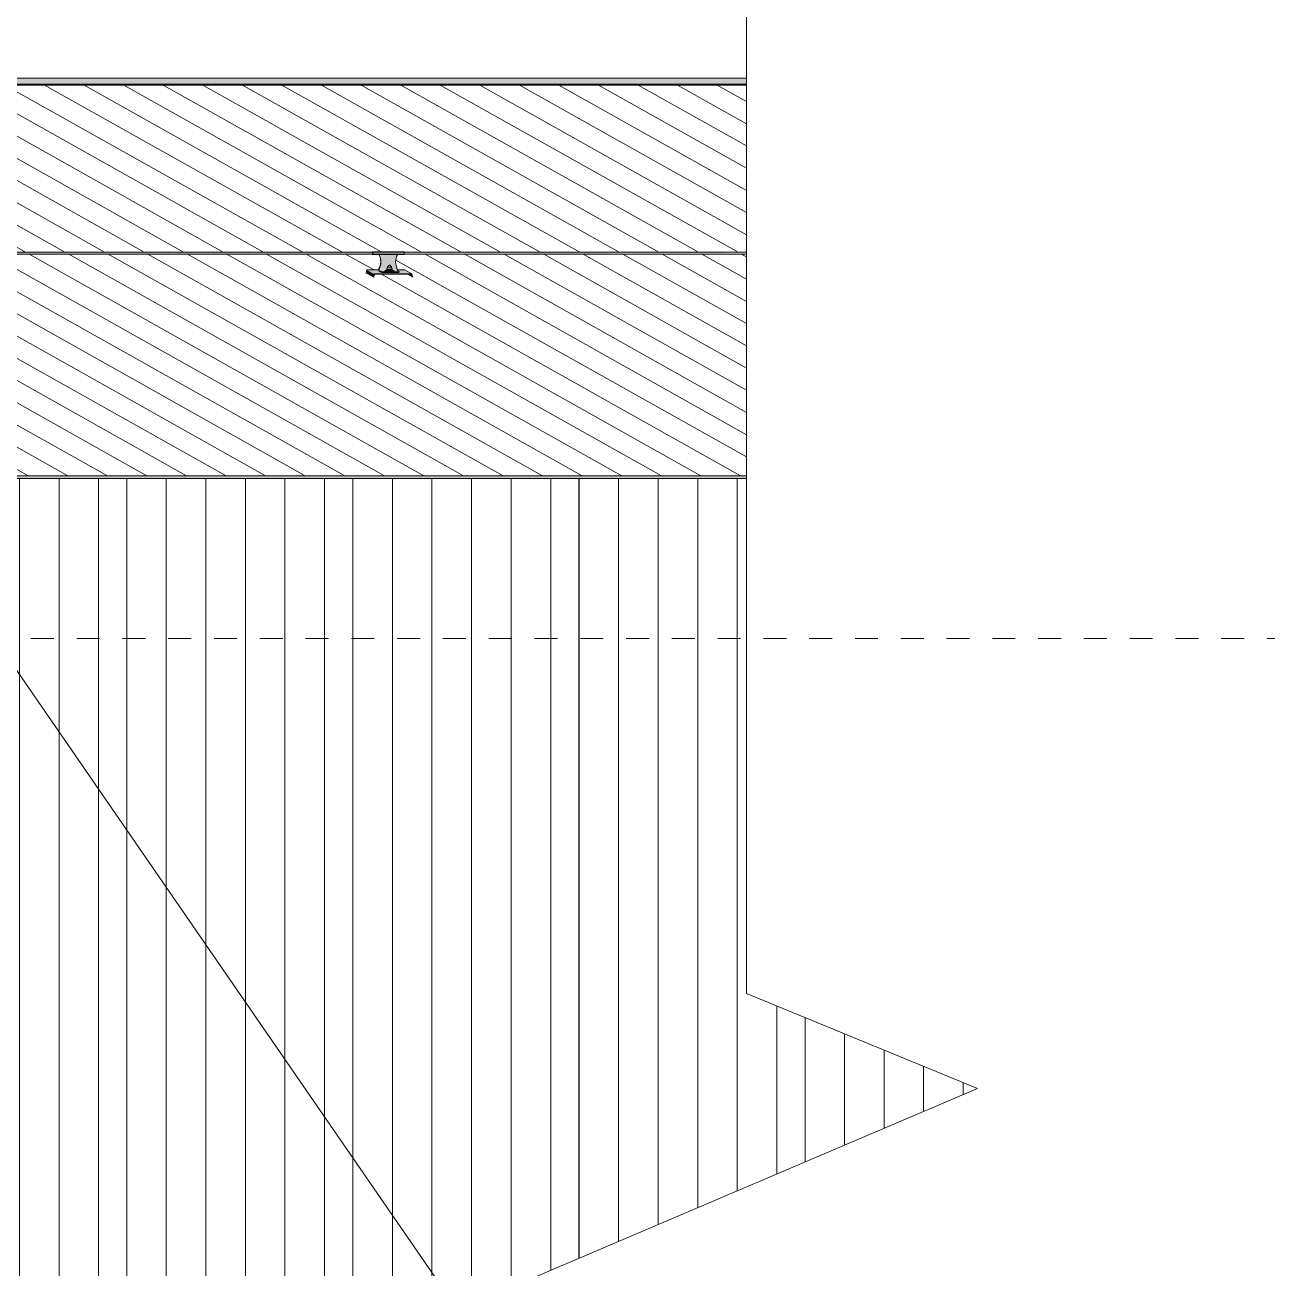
# Model space of a CAD drawing. Header units: metres. Extents: x -2362 to -2010, y -1 to 30.
# Drawn here: x -2305.09 to -2299.67, y 12.49 to 17.92 of the extents above; entities that cross this region are included whole.
import ezdxf

# ---------------------------------------------------------------- set-up
doc = ezdxf.new("R2010")
doc.units = ezdxf.units.M
doc.linetypes.add('AEC_Center', pattern=[0.024, 0.012, -0.004, 0.004, -0.004])
for name, color, linetype, lineweight in [('A-DETL', 90, 'Continuous', 50), ('A-FLOR-LEVL', 51, 'Continuous', 5), ('A-ROOF', 132, 'Continuous', 5), ('A-ROOF-PATT', 132, 'Continuous', 5), ('A-WALL', 113, 'Continuous', 5), ('A-WALL-PATT', 111, 'Continuous', 5), ('Q-SPCQ', 91, 'Continuous', 5)]:
    doc.layers.add(name, color=color, linetype=linetype, lineweight=lineweight)
pattern_1 = [(90, (-2303.66, 5.24), (-0.17285, 1e-17), [])]
pattern_2 = [(90, (-2304.648, 5.24), (-0.17285, 1e-17), [])]
pattern_3 = [(90, (-2305.635, 5.24), (-0.17285, 1e-17), [])]

# ---------------------------------------------------------------- blocks, each defined once
blk = doc.blocks.new('Static Line_Sayfa_Metal Deck_Pan Mount - Up to 15 _ pitch - Max 2 Users-1847625-SOUTH EAST - PART B')
at = {"layer": 'Q-SPCQ'}
h = blk.add_hatch(color=256, dxfattribs=at)
h.paths.add_polyline_path([(-2301.9402, 16.9207), (-2301.9402, 16.9243), (-2303.4357, 16.9224), (-2303.4357, 16.9216), (-2303.4393, 16.9233), (-2303.4416, 16.9207), (-2302.168, 16.9207)])
h.paths.add_polyline_path([(-2303.5669, 16.9207), (-2303.5668, 16.9243), (-2303.5691, 16.9224), (-2303.5694, 16.9211), (-2303.5735, 16.9234), (-2303.5744, 16.9243), (-2309.0934, 16.9224), (-2309.0934, 16.9216), (-2309.097, 16.9234), (-2309.0993, 16.9207), (-2303.5678, 16.9207)])
h.paths.add_polyline_path([(-2309.2255, 16.9207), (-2309.2245, 16.9224), (-2309.2268, 16.9211), (-2309.2312, 16.9234), (-2309.2312, 16.9243), (-2314.7511, 16.9224), (-2314.7511, 16.9216), (-2314.7547, 16.9233), (-2314.757, 16.9207), (-2309.317, 16.9207)])
h = blk.add_hatch(color=256, dxfattribs=at)
h.paths.add_polyline_path([(-2302.6368, 16.9243), (-2301.9402, 16.9263), (-2301.9402, 16.9286), (-2303.4415, 16.9263), (-2303.4392, 16.9272), (-2303.4352, 16.9243), (-2302.8712, 16.9243)])
h.paths.add_polyline_path([(-2303.5735, 16.9243), (-2303.5735, 16.9263), (-2303.5734, 16.9269), (-2303.5691, 16.9252), (-2303.5676, 16.9286), (-2309.0992, 16.9263), (-2309.0969, 16.9271), (-2309.0929, 16.9243), (-2303.5744, 16.9243)])
h.paths.add_polyline_path([(-2309.6686, 16.9243), (-2309.2311, 16.9263), (-2309.2311, 16.9269), (-2309.2268, 16.9253), (-2309.2253, 16.9286), (-2314.7569, 16.9263), (-2314.7546, 16.9272), (-2314.7506, 16.9243), (-2309.903, 16.9243)])
for points in [[(-2303.5691, 16.9211), (-2303.5691, 16.9273), (-2303.5735, 16.9248), (-2303.5735, 16.9217)], [(-2303.4652, 16.9182), (-2303.4425, 16.9182), (-2303.4415, 16.9274), (-2303.4423, 16.9311), (-2303.5676, 16.9311), (-2303.5668, 16.9209), (-2303.5678, 16.9182), (-2303.4654, 16.9182)], [(-2303.5673, 16.9194), (-2303.5678, 16.9207), (-2303.5678, 16.9194)], [(-2303.4654, 16.9182), (-2303.4654, 16.9192), (-2303.5393, 16.9182)], [(-2303.4393, 16.9211), (-2303.4363, 16.9231), (-2303.4393, 16.9247), (-2303.4393, 16.9215)], [(-2303.571, 16.8193), (-2303.5672, 16.8335), (-2303.5983, 16.8509), (-2303.6021, 16.8367), (-2303.5744, 16.8212)], [(-2303.4572, 16.8342), (-2303.4025, 16.8342), (-2303.4335, 16.8517), (-2303.466, 16.8497), (-2303.4663, 16.8492), (-2303.4657, 16.849), (-2303.458, 16.8446), (-2303.4705, 16.8433), (-2303.4705, 16.8403), (-2303.5199, 16.8403), (-2303.5199, 16.8433), (-2303.5371, 16.8433), (-2303.5371, 16.8417), (-2303.5448, 16.846), (-2303.5447, 16.849), (-2303.5452, 16.8512), (-2303.5453, 16.8517), (-2303.5973, 16.8517), (-2303.5663, 16.8342), (-2303.458, 16.8342)], [(-2303.5371, 16.8417), (-2303.537, 16.8446), (-2303.5447, 16.849), (-2303.5448, 16.846)], [(-2303.4979, 16.8433), (-2303.458, 16.8446), (-2303.4657, 16.849), (-2303.5447, 16.849), (-2303.537, 16.8446), (-2303.5066, 16.8433)], [(-2303.4705, 16.8403), (-2303.4705, 16.8433), (-2303.5199, 16.8433), (-2303.5199, 16.8403)], [(-2303.498, 16.8479), (-2303.4979, 16.8553), (-2303.5113, 16.8563), (-2303.5114, 16.8489), (-2303.5067, 16.8482)], [(-2303.4982, 16.8586), (-2303.4983, 16.8627), (-2303.5087, 16.8627), (-2303.509, 16.8619), (-2303.5072, 16.8591)], [(-2303.498, 16.8479), (-2303.4903, 16.8482), (-2303.4902, 16.8556), (-2303.4979, 16.8553)], [(-2303.4041, 16.8323), (-2303.4025, 16.8342), (-2303.4572, 16.8323)], [(-2303.4002, 16.8193), (-2303.4044, 16.8323), (-2303.4232, 16.8323), (-2303.4025, 16.8206)]]:
    blk.add_hatch(color=256, dxfattribs=at).paths.add_polyline_path(points)
h = blk.add_hatch(color=256, dxfattribs=at)
h.paths.add_polyline_path([(-2303.5114, 16.8533), (-2303.5113, 16.8563), (-2303.4979, 16.8553), (-2303.4902, 16.8533), (-2303.4663, 16.8533), (-2303.4714, 16.8703), (-2303.473, 16.8862), (-2303.4709, 16.902), (-2303.4654, 16.9182), (-2303.5444, 16.9182), (-2303.5393, 16.902), (-2303.5377, 16.8862), (-2303.5397, 16.8703), (-2303.5453, 16.8533), (-2303.5114, 16.8533)])
h.paths.add_polyline_path([(-2303.4982, 16.8586), (-2303.5072, 16.8591), (-2303.5081, 16.8645), (-2303.4911, 16.859), (-2303.498, 16.8586)])
h.paths.add_polyline_path([(-2303.4983, 16.8627), (-2303.4979, 16.8668), (-2303.4927, 16.8671), (-2303.4982, 16.8628)])
h = blk.add_hatch(color=256, dxfattribs=at)
h.paths.add_polyline_path([(-2303.5449, 16.8492), (-2303.5114, 16.8512), (-2303.5114, 16.8533), (-2303.5452, 16.8512), (-2303.545, 16.8497)])
h.paths.add_polyline_path([(-2303.4903, 16.8492), (-2303.4662, 16.8512), (-2303.4663, 16.8533), (-2303.4903, 16.851), (-2303.4903, 16.8495)])
h = blk.add_hatch(color=256, dxfattribs=at)
h.paths.add_polyline_path([(-2303.4983, 16.8627), (-2303.4927, 16.8671), (-2303.4985, 16.8667)])
h.paths.add_polyline_path([(-2303.4982, 16.8586), (-2303.4906, 16.8591), (-2303.4903, 16.8619), (-2303.4983, 16.8627)])
for p, q in [((-2301.9402, 16.9286), (-2314.8214, 16.9286)), ((-2314.8214, 16.9206), (-2301.9402, 16.9206)), ((-2303.57, 16.9309), (-2303.5742, 16.9299)), ((-2303.5742, 16.9194), (-2303.57, 16.9184)), ((-2303.5677, 16.9311), (-2303.57, 16.9309)), ((-2303.5677, 16.9181), (-2303.57, 16.9184)), ((-2303.4424, 16.9311), (-2303.5677, 16.9311)), ((-2303.5677, 16.9181), (-2303.4424, 16.9181)), ((-2303.5449, 16.9185), (-2303.5449, 16.9173)), ((-2303.5449, 16.9173), (-2303.5444, 16.917)), ((-2303.5444, 16.9182), (-2303.5442, 16.9202)), ((-2303.5444, 16.917), (-2303.5444, 16.9182)), ((-2303.5444, 16.9182), (-2303.4654, 16.9182)), ((-2303.4652, 16.9202), (-2303.4654, 16.9182)), ((-2303.4654, 16.9182), (-2303.4654, 16.917)), ((-2303.4424, 16.9311), (-2303.4401, 16.9309)), ((-2303.4424, 16.9181), (-2303.4401, 16.9184)), ((-2303.4359, 16.9299), (-2303.4401, 16.9309)), ((-2303.4401, 16.9184), (-2303.4359, 16.9194)), ((-2303.6021, 16.8367), (-2303.5983, 16.8509)), ((-2303.5973, 16.8517), (-2303.5452, 16.8517)), ((-2303.5457, 16.8555), (-2303.5458, 16.8535)), ((-2303.5453, 16.8553), (-2303.5457, 16.8555)), ((-2303.5453, 16.8533), (-2303.5453, 16.8553)), ((-2303.5448, 16.846), (-2303.5371, 16.8417)), ((-2303.537, 16.8446), (-2303.5447, 16.849)), ((-2303.5199, 16.8433), (-2303.4705, 16.8433)), ((-2303.5197, 16.8492), (-2303.5197, 16.8462)), ((-2303.5115, 16.8565), (-2303.5116, 16.8491)), ((-2303.5097, 16.858), (-2303.5109, 16.8573)), ((-2303.5094, 16.8596), (-2303.5094, 16.8586)), ((-2303.49, 16.8583), (-2303.49, 16.8593)), ((-2303.4885, 16.857), (-2303.4897, 16.8577)), ((-2303.4881, 16.8488), (-2303.488, 16.8562)), ((-2303.48, 16.8457), (-2303.4799, 16.8487)), ((-2303.4667, 16.8555), (-2303.4662, 16.8553)), ((-2303.4662, 16.8553), (-2303.4663, 16.8533)), ((-2303.4662, 16.8517), (-2303.4335, 16.8517)), ((-2303.4657, 16.849), (-2303.458, 16.8446)), ((-2303.4581, 16.8417), (-2303.4625, 16.8442)), ((-2303.4579, 16.8414), (-2303.4578, 16.8444)), ((-2303.402, 16.8341), (-2303.4331, 16.8516)), ((-2303.5672, 16.8335), (-2303.571, 16.8193)), ((-2303.569, 16.8193), (-2303.5657, 16.8315)), ((-2303.4025, 16.8342), (-2303.5663, 16.8342)), ((-2303.5648, 16.8323), (-2303.4041, 16.8323)), ((-2303.5199, 16.8403), (-2303.4705, 16.8403)), ((-2303.4031, 16.8315), (-2303.4002, 16.8193)), ((-2303.3981, 16.8193), (-2303.4016, 16.8335))]:
    blk.add_line(p, q, dxfattribs=at)
at = {"layer": 'Q-SPCQ', "flags": 128}
for points in [[(-2303.5115, 16.8565), (-2303.5114, 16.8569), (-2303.5112, 16.8571), (-2303.511, 16.8573), (-2303.5109, 16.8573)], [(-2303.5094, 16.8586), (-2303.5095, 16.8583), (-2303.5096, 16.8581), (-2303.5097, 16.858), (-2303.5097, 16.858)], [(-2303.5094, 16.8596), (-2303.5081, 16.865), (-2303.5058, 16.8683), (-2303.5039, 16.8699), (-2303.5025, 16.8708), (-2303.5015, 16.8712), (-2303.5007, 16.8715), (-2303.5002, 16.8717), (-2303.4998, 16.8718), (-2303.4995, 16.8718)], [(-2303.49, 16.8593), (-2303.4911, 16.8647), (-2303.4933, 16.8681), (-2303.4952, 16.8698), (-2303.4965, 16.8707), (-2303.4975, 16.8712), (-2303.4983, 16.8715), (-2303.4988, 16.8717), (-2303.4992, 16.8718), (-2303.4995, 16.8718)], [(-2303.49, 16.8583), (-2303.4899, 16.858), (-2303.4898, 16.8578), (-2303.4897, 16.8578), (-2303.4897, 16.8577)], [(-2303.488, 16.8562), (-2303.488, 16.8566), (-2303.4882, 16.8568), (-2303.4884, 16.857), (-2303.4885, 16.857)]]:
    blk.add_lwpolyline(points, dxfattribs=at)
at = {"layer": 'Q-SPCQ'}
for centre, major_axis, ratio, start_param, end_param in [((-2303.5742, 16.9246), (0, 0.00522), 0.155756, 2.836913, 3.054326), ((-2303.5742, 16.9246), (0, 0.00522), 0.155756, 3.054326, 4.101524), ((-2303.5742, 16.9246), (0, 0.00522), 0.155756, 5.229452, 6.195919), ((-2303.5742, 16.9246), (0, 0.00522), 0.155756, 4.242364, 5.148721), ((-2303.6073, 16.8864), (0.0343, 0.061), 0.984037, 4.758549, 5.676114), ((-2303.6068, 16.8862), (0.0343, 0.061), 0.984037, 4.758549, 5.676114), ((-2303.4038, 16.8862), (0.0343, 0.061), 0.984037, 1.616956, 2.534522), ((-2303.4359, 16.9246), (0, 0.00522), 0.155756, 3.054326, 4.101524), ((-2303.4359, 16.9246), (0, 0.00522), 0.155756, 5.228873, 6.195919), ((-2303.4359, 16.9246), (0, 0.00522), 0.155756, 4.242364, 5.148721), ((-2303.5973, 16.8507), (0.00049, 0.000872), 0.984037, 0.504943, 1.823579), ((-2303.5447, 16.8529), (0, 0.007), 0.155756, 1.48353, 3.054326), ((-2303.5447, 16.8529), (0, 0.004), 0.155756, 1.48353, 3.054326), ((-2303.5222, 16.8446), (-0.015, 0.0002), 0.086092, 0.15698, 1.727776), ((-2303.4998, 16.8489), (-0.0199, 0.0003), 0.086092, 5.383951, 8.010962), ((-2303.4999, 16.8459), (-0.0199, 0.0003), 0.086092, 4.869369, 8.010962), ((-2303.4998, 16.8489), (-0.0117, 0.0002), 0.086092, 0, 1.727776), ((-2303.4999, 16.8459), (-0.0199, 0.0003), 0.086092, 1.727776, 4.869369), ((-2303.4998, 16.8489), (-0.0117, 0.0002), 0.086092, 1.727776, 3.298573), ((-2303.4998, 16.8489), (-0.0199, 0.0003), 0.086092, 1.727776, 4.083971), ((-2303.4728, 16.8446), (-0.015, 0.0002), 0.086092, 1.727776, 3.298573), ((-2303.4043, 16.8864), (0.0343, 0.061), 0.984037, 2.447166, 2.534522), ((-2303.4656, 16.8529), (0, 0.004), 0.155756, 1.48353, 3.054326), ((-2303.5663, 16.8332), (0.00049, 0.000872), 0.984037, 0.504943, 1.823579), ((-2303.5648, 16.8313), (0.00049, 0.000872), 0.984037, 0.504943, 1.823579), ((-2303.5223, 16.8417), (-0.015, 0.0002), 0.086092, 0.15698, 1.727776), ((-2303.4729, 16.8417), (-0.015, 0.0002), 0.086092, 1.727776, 3.298573), ((-2303.4041, 16.8313), (0.00049, 0.000872), 0.984037, 5.469491, 6.788128), ((-2303.4025, 16.8332), (0.00049, 0.000872), 0.984037, 5.469491, 6.788128)]:
    blk.add_ellipse(centre, major_axis=major_axis, ratio=ratio, start_param=start_param, end_param=end_param, dxfattribs=at)
blk = doc.blocks.new('Ridge Capping - Ridge Capping-1882401-SOUTH EAST - PART B')
at = {"layer": 'A-ROOF'}
for points in [[(-2322.5136, 17.6625), (-2301.9402, 17.6632), (-2301.9402, 17.6893), (-2322.592, 17.6887), (-2322.5635, 17.6792)], [(-2322.5025, 17.6588), (-2301.9402, 17.6594), (-2301.9402, 17.6632), (-2322.5107, 17.6616)]]:
    blk.add_hatch(color=256, dxfattribs=at).paths.add_polyline_path(points)
for p, q in [((-2301.9402, 17.6893), (-2322.592, 17.6887)), ((-2322.5136, 17.6625), (-2301.9402, 17.6632)), ((-2322.5025, 17.6588), (-2301.9402, 17.6594))]:
    blk.add_line(p, q, dxfattribs=at)

msp = doc.modelspace()

# ---------------------------------------------------------------- hatches: boundary and pattern name
at = {"layer": 'A-ROOF'}
msp.add_hatch(color=256, dxfattribs=at).paths.add_polyline_path([(-2318.7527, 15.9114), (-2309.5924, 15.9114), (-2309.5924, 15.94), (-2301.9402, 15.94), (-2301.9402, 15.9516), (-2318.7525, 15.9516)])
at = {"layer": 'A-ROOF-PATT'}
h = msp.add_hatch(dxfattribs=at)
h.set_pattern_fill('FP_57', color=256, style=0, pattern_type=2)
h.set_pattern_definition([(150.677, (-407.14, -373.716), (-0.172869413, -2.672e-07), [])])
h.paths.add_polyline_path([(-2311.5437, 15.9516), (-2301.9402, 15.9516), (-2301.9402, 16.9207), (-2303.4421, 16.9194), (-2303.4425, 16.9182), (-2303.4654, 16.9182), (-2303.4714, 16.8986), (-2303.473, 16.8862), (-2303.4714, 16.8703), (-2303.4654, 16.8517), (-2303.4335, 16.8517), (-2303.4031, 16.8335), (-2303.4016, 16.8335), (-2303.4002, 16.8193), (-2303.4232, 16.8323), (-2303.5663, 16.8342), (-2303.5973, 16.8517), (-2303.5453, 16.8533), (-2303.5393, 16.8737), (-2303.5377, 16.8862), (-2303.5393, 16.902), (-2303.5453, 16.9182), (-2303.5744, 16.9201), (-2303.5749, 16.9207), (-2309.0998, 16.9194), (-2309.1002, 16.9182), (-2309.1231, 16.9182), (-2309.1291, 16.8986), (-2309.1307, 16.8862), (-2309.1291, 16.8703), (-2309.1231, 16.8517), (-2309.0912, 16.8517), (-2309.0608, 16.8335), (-2309.0592, 16.8335), (-2309.0579, 16.8193), (-2309.0826, 16.8323), (-2309.224, 16.8342), (-2309.255, 16.8517), (-2309.203, 16.8533), (-2309.197, 16.8737), (-2309.1954, 16.8862), (-2309.1998, 16.911), (-2309.203, 16.9182), (-2309.2319, 16.9194), (-2309.2326, 16.9207), (-2314.7575, 16.9194), (-2314.7579, 16.9182), (-2314.7808, 16.9182), (-2314.7868, 16.8986), (-2314.7884, 16.8862), (-2314.7868, 16.8703), (-2314.7808, 16.8517), (-2314.7489, 16.8517), (-2314.7185, 16.8335), (-2314.7169, 16.8335), (-2314.7156, 16.8193), (-2314.7386, 16.8323), (-2314.8817, 16.8342), (-2314.9127, 16.8517), (-2314.8607, 16.8533), (-2314.8547, 16.8737), (-2314.8531, 16.8862), (-2314.8547, 16.902), (-2314.8607, 16.9182), (-2314.8896, 16.9194), (-2314.8903, 16.9206), (-2315.0501, 16.9201), (-2315.1336, 16.9207), (-2315.134, 16.921), (-2315.1768, 16.9201), (-2315.2367, 16.9194), (-2320.4139, 16.899), (-2320.4138, 16.896), (-2320.2762, 16.8514), (-2320.2132, 16.8513), (-2320.1911, 16.8388), (-2320.1904, 16.8223), (-2320.1928, 16.8223), (-2318.7504, 16.3409), (-2318.7504, 16.266), (-2318.67, 16.266), (-2318.664, 16.2606), (-2318.6643, 16.2516), (-2318.7113, 16.0922), (-2318.7518, 16.0862), (-2318.7504, 15.9516), (-2312.4813, 15.9516)])
h.paths.add_polyline_path([(-2303.569, 16.8193), (-2303.5744, 16.8212), (-2303.6021, 16.8367), (-2303.5973, 16.8504), (-2303.5657, 16.8315), (-2303.5672, 16.8259)])
h.paths.add_polyline_path([(-2309.2267, 16.8193), (-2309.2287, 16.8193), (-2309.2598, 16.8367), (-2309.255, 16.8504), (-2309.2234, 16.8315), (-2309.2249, 16.8259)])
h.paths.add_polyline_path([(-2314.8844, 16.8193), (-2314.8864, 16.8193), (-2314.9175, 16.8367), (-2314.9127, 16.8504), (-2314.8811, 16.8315), (-2314.8826, 16.8259)])
h.paths.add_polyline_path([(-2320.4217, 16.9203), (-2320.4272, 16.9127), (-2320.4236, 16.9212)])
h.paths.add_polyline_path([(-2320.4184, 16.9175), (-2320.4239, 16.9152), (-2320.4217, 16.9203)])
h.paths.add_polyline_path([(-2320.4343, 16.9226), (-2320.4301, 16.9212), (-2320.431, 16.913), (-2320.4338, 16.9212)])
h.paths.add_polyline_path([(-2320.4384, 16.9212), (-2320.4341, 16.9212), (-2320.4343, 16.9148), (-2320.4383, 16.9209)])
h.paths.add_polyline_path([(-2320.426, 16.9001), (-2320.4187, 16.9033), (-2320.4309, 16.9064), (-2320.4309, 16.9083), (-2320.4239, 16.9102), (-2320.4184, 16.9175), (-2320.4138, 16.9098), (-2320.387, 16.9095), (-2320.3542, 16.9094), (-2320.2502, 16.9096), (-2320.1678, 16.9103), (-2320.0444, 16.9096), (-2316.5611, 16.9227), (-2316.5429, 16.9228), (-2314.5908, 16.9286), (-2309.225, 16.9298), (-2309.2253, 16.9311), (-2309.0935, 16.9298), (-2309.0935, 16.9286), (-2303.5673, 16.9298), (-2303.5676, 16.9311), (-2303.4358, 16.9298), (-2303.4358, 16.9286), (-2301.9402, 16.9286), (-2301.9402, 17.6594), (-2322.5025, 17.6588), (-2321.9069, 17.46), (-2321.9069, 17.3943), (-2320.46, 16.9114), (-2320.4384, 16.9212), (-2320.4364, 16.9036), (-2320.4264, 16.9002)])
h.paths.add_polyline_path([(-2320.4245, 16.9093), (-2320.4198, 16.9108), (-2320.4239, 16.9096)])
h.paths.add_polyline_path([(-2319.9802, 16.91), (-2319.9706, 16.9113), (-2319.9748, 16.9104)])
h.paths.add_polyline_path([(-2319.6301, 16.9112), (-2319.6199, 16.9124), (-2319.6256, 16.9115)])
h.paths.add_polyline_path([(-2320.4291, 16.9127), (-2320.4299, 16.9229), (-2320.426, 16.9212), (-2320.4275, 16.9171)])
h.paths.add_polyline_path([(-2319.016, 16.9133), (-2319.0062, 16.9145), (-2319.0107, 16.9136)])
h.paths.add_polyline_path([(-2318.6657, 16.9145), (-2318.6555, 16.9157), (-2318.6612, 16.9148)])
at = {"layer": 'A-WALL-PATT'}
h = msp.add_hatch(dxfattribs=at)
h.set_pattern_fill('FP_51', color=256, style=0, pattern_type=2)
h.set_pattern_definition(pattern_3)
h.paths.add_polyline_path([(-2304.6477, 14.4035), (-2304.6477, 15.94), (-2305.6354, 15.94), (-2305.6354, 15.8359), (-2304.9154, 14.7917)])
h = msp.add_hatch(dxfattribs=at)
h.set_pattern_fill('FP_50', color=256, style=0, pattern_type=2)
h.set_pattern_definition(pattern_2)
h.paths.add_polyline_path([(-2303.66, 12.9711), (-2303.66, 15.94), (-2304.6477, 15.94), (-2304.6477, 14.4035), (-2304.3802, 14.0156)])
h = msp.add_hatch(dxfattribs=at)
h.set_pattern_fill('FP_49', color=256, style=0, pattern_type=2)
h.set_pattern_definition(pattern_1)
h.paths.add_polyline_path([(-2302.6723, 11.5387), (-2302.6723, 12.3575), (-2302.8728, 12.4465), (-2302.6723, 12.532), (-2302.6723, 15.94), (-2303.66, 15.94), (-2303.66, 12.9711), (-2302.8728, 11.8295)])
h = msp.add_hatch(dxfattribs=at)
h.set_pattern_fill('FP_48', color=256, style=0, pattern_type=2)
h.set_pattern_definition([(90, (-2302.672, 5.24), (-0.17285, 1e-17), [])])
h.paths.add_polyline_path([(-2301.9402, 10.477), (-2301.9402, 12.0324), (-2302.6723, 12.3575), (-2302.6723, 11.5387), (-2302.168, 10.8074)])
h.paths.add_polyline_path([(-2302.6723, 12.532), (-2301.6846, 12.9533), (-2301.6846, 13.584), (-2301.9402, 13.6889), (-2301.9402, 15.94), (-2302.6723, 15.94), (-2302.6723, 13.2747)])
h = msp.add_hatch(dxfattribs=at)
h.set_pattern_fill('FP_51', color=256, style=0, pattern_type=2)
h.set_pattern_definition(pattern_3)
h.paths.add_polyline_path([(-2304.6477, 10.5342), (-2304.6477, 14.4035), (-2305.6354, 15.8359), (-2305.6354, 10.6932), (-2304.9807, 10.5878)])
h = msp.add_hatch(dxfattribs=at)
h.set_pattern_fill('FP_50', color=256, style=0, pattern_type=2)
h.set_pattern_definition(pattern_2)
h.paths.add_polyline_path([(-2303.66, 10.3752), (-2303.66, 12.9711), (-2304.6477, 14.4035), (-2304.6477, 10.5342), (-2304.0432, 10.4369)])
h = msp.add_hatch(dxfattribs=at)
h.set_pattern_fill('FP_55', color=256, style=0, pattern_type=2)
h.set_pattern_definition([(90, (-2301.685, 5.24), (-0.17285, 1e-17), [])])
h.paths.add_polyline_path([(-2301.6846, 12.9533), (-2300.9309, 13.2747), (-2301.6846, 13.584), (-2301.6846, 13.2747)])
h = msp.add_hatch(dxfattribs=at)
h.set_pattern_fill('FP_49', color=256, style=0, pattern_type=2)
h.set_pattern_definition(pattern_1)
h.paths.add_polyline_path([(-2302.6723, 8.2571), (-2302.6723, 9.1568), (-2302.7425, 9.158), (-2302.7425, 8.2571)])
h.paths.add_polyline_path([(-2302.6723, 10.2162), (-2302.6723, 11.5387), (-2303.66, 12.9711), (-2303.66, 10.3752), (-2303.1056, 10.286)])

# ---------------------------------------------------------------- linework, layer by layer
at = {"layer": 'A-DETL', "lineweight": 15}
for p, q in [((-2301.9402, 26.4342), (-2301.9402, 13.6889)), ((-2301.9402, 13.6889), (-2300.9309, 13.2747)), ((-2300.9309, 13.2747), (-2302.8728, 12.4465))]:
    msp.add_line(p, q, dxfattribs=at)
at = {"layer": 'A-FLOR-LEVL', "linetype": 'AEC_Center'}
msp.add_line((-2360.8661, 15.24), (-2294.2386, 15.24), dxfattribs=at)
at = {"layer": 'A-ROOF'}
msp.add_line((-2318.7525, 15.9516), (-2301.9402, 15.9516), dxfattribs=at)
at = {"layer": 'A-WALL'}
for p, q in [((-2301.9402, 15.94), (-2309.5924, 15.94)), ((-2301.9402, 10.477), (-2305.7071, 15.94)), ((-2304.6477, 15.94), (-2304.6477, 10.5342)), ((-2303.66, 15.94), (-2303.66, 10.3752)), ((-2302.6723, 15.94), (-2302.6723, 12.532)), ((-2301.6846, 13.584), (-2301.6846, 12.9533))]:
    msp.add_line(p, q, dxfattribs=at)

# ---------------------------------------------------------------- block references
at = {"layer": 'A-ROOF'}
msp.add_blockref('Ridge Capping - Ridge Capping-1882401-SOUTH EAST - PART B', (0, 0), dxfattribs=at)
at = {"layer": 'Q-SPCQ'}
msp.add_blockref('Static Line_Sayfa_Metal Deck_Pan Mount - Up to 15 _ pitch - Max 2 Users-1847625-SOUTH EAST - PART B', (0, 0), dxfattribs=at)

doc.saveas('drawing.dxf')
